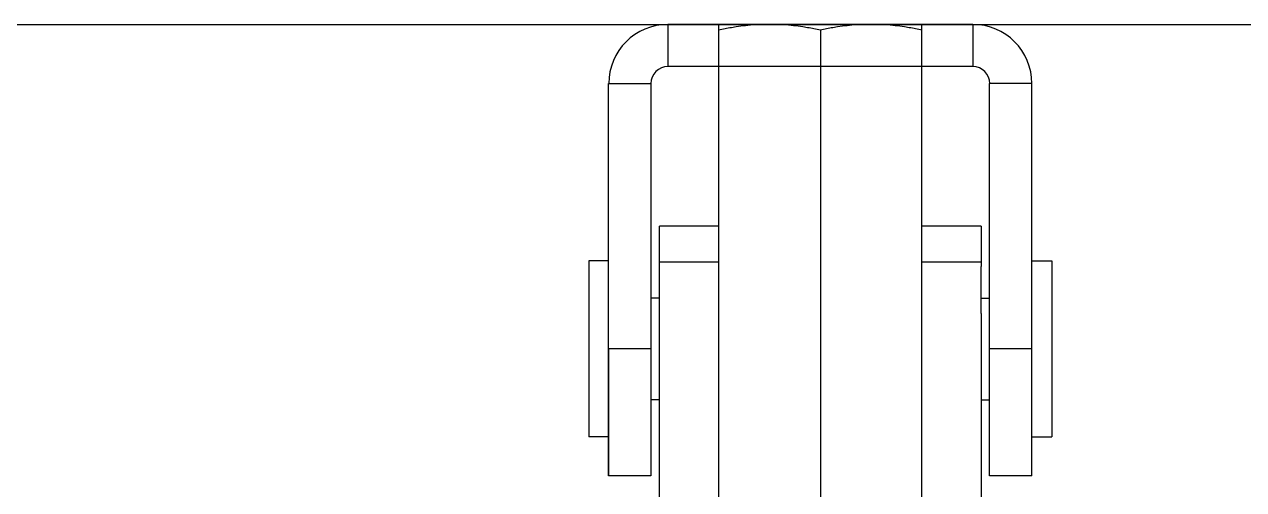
# Model space of a CAD drawing. Extents: x 1382187 to 1725648, y 860327 to 1571294.
# Drawn here: x 1529119 to 1530297, y 1238748 to 1239198 of the extents above; entities that cross this region are included whole.
import ezdxf

# ---------------------------------------------------------------- set-up
doc = ezdxf.new("R2010")
doc.units = 0
doc.header["$LTSCALE"] = 1000
doc.header["$MEASUREMENT"] = 0
doc.layers.add('bz', color=2, linetype='Continuous')

msp = doc.modelspace()

# ---------------------------------------------------------------- linework, layer by layer
for p, q in [((1530035.5, 1239198.1), (1529741.1, 1239198.1)), ((1529741.1, 1239198.1), (1529741.1, 1239157.2)), ((1529986.4, 1239198.1), (1529790.1, 1239198.1)), ((1529790.1, 1238571.4), (1529790.1, 1239198.1)), ((1529888.3, 1239192.5), (1529888.3, 1238576.9)), ((1529986.4, 1238571.4), (1529986.4, 1239198.1)), ((1530035.5, 1239198.1), (1530035.5, 1239157.2)), ((1530035.5, 1239157.2), (1529741.1, 1239157.2)), ((1529683.8, 1239140.8), (1529724.7, 1239140.8)), ((1529683.8, 1238761.7), (1529683.8, 1239140.8)), ((1529724.7, 1239140.8), (1529724.7, 1238761.7)), ((1530051.8, 1238980.3), (1530051.8, 1239140.8)), ((1530092.7, 1239140.8), (1530051.8, 1239140.8)), ((1530092.7, 1238761.7), (1530092.7, 1239140.8)), ((1529790.1, 1239003), (1529732.9, 1239003)), ((1529732.9, 1238687.8), (1529732.9, 1239003)), ((1530043.6, 1239003), (1529986.4, 1239003)), ((1530043.6, 1239003), (1530043.6, 1238963.9)), ((1530051.8, 1238898.5), (1530051.8, 1238980.3)), ((1529683.8, 1238969.4), (1529664.6, 1238969.4)), ((1529664.6, 1238969.4), (1529664.6, 1238799.4)), ((1529790.1, 1238968.3), (1529732.9, 1238968.3)), ((1530043.6, 1238968.3), (1529986.4, 1238968.3)), ((1530092.7, 1238969.4), (1530111.9, 1238969.4)), ((1530111.9, 1238969.4), (1530111.9, 1238799.4)), ((1530043.6, 1238918.7), (1530043.6, 1238963.9)), ((1529732.9, 1238933.5), (1529724.7, 1238933.5)), ((1530043.6, 1238933.5), (1530051.8, 1238933.5)), ((1530043.6, 1238918.7), (1530043.6, 1238718.6)), ((1530051.8, 1238761.7), (1530051.8, 1238898.5)), ((1529724.7, 1238884.4), (1529683.8, 1238884.4)), ((1529683.8, 1238884.4), (1529683.8, 1238761.7)), ((1530092.7, 1238884.4), (1530051.8, 1238884.4)), ((1529732.9, 1238835.3), (1529724.7, 1238835.3)), ((1530043.6, 1238835.3), (1530051.8, 1238835.3)), ((1529683.8, 1238799.4), (1529664.6, 1238799.4)), ((1530092.7, 1238799.4), (1530111.9, 1238799.4)), ((1529724.7, 1238761.7), (1529683.8, 1238761.7)), ((1530092.7, 1238761.7), (1530051.8, 1238761.7))]:
    msp.add_line(p, q)
for centre, radius, start, end in [((1529741.1, 1239140.8), 57.2, 90, 180), ((1530035.5, 1239140.8), 57.2, 0, 90), ((1529741.1, 1239140.8), 16.4, 90, 180), ((1530035.5, 1239140.8), 16.4, 0, 90)]:
    msp.add_arc(centre, radius, start, end)
for points, knots in [([(1529839.2, 1239198.1), (1529826.9, 1239198.1), (1529810.4, 1239196.5), (1529794.2, 1239193.4), (1529790.1, 1239192.5)], [0, 0, 0, 0, 0.749211, 1, 1, 1, 1]), ([(1529888.3, 1239192.5), (1529884.2, 1239193.4), (1529868, 1239196.5), (1529851.5, 1239198.1), (1529839.2, 1239198.1)], [0, 0, 0, 0, 0.250789, 1, 1, 1, 1]), ([(1529937.3, 1239198.1), (1529925, 1239198.1), (1529908.5, 1239196.5), (1529892.3, 1239193.4), (1529888.3, 1239192.5)], [0, 0, 0, 0, 0.749211, 1, 1, 1, 1]), ([(1529986.4, 1239192.5), (1529982.4, 1239193.4), (1529966.2, 1239196.5), (1529949.7, 1239198.1), (1529937.3, 1239198.1)], [0, 0, 0, 0, 0.250789, 1, 1, 1, 1])]:
    msp.add_open_spline(points, degree=3, knots=knots)
at = {"layer": 'bz'}
msp.add_line((1523992.6, 1239198.1), (1542064.6, 1239198.1), dxfattribs=at)

doc.saveas('drawing.dxf')
